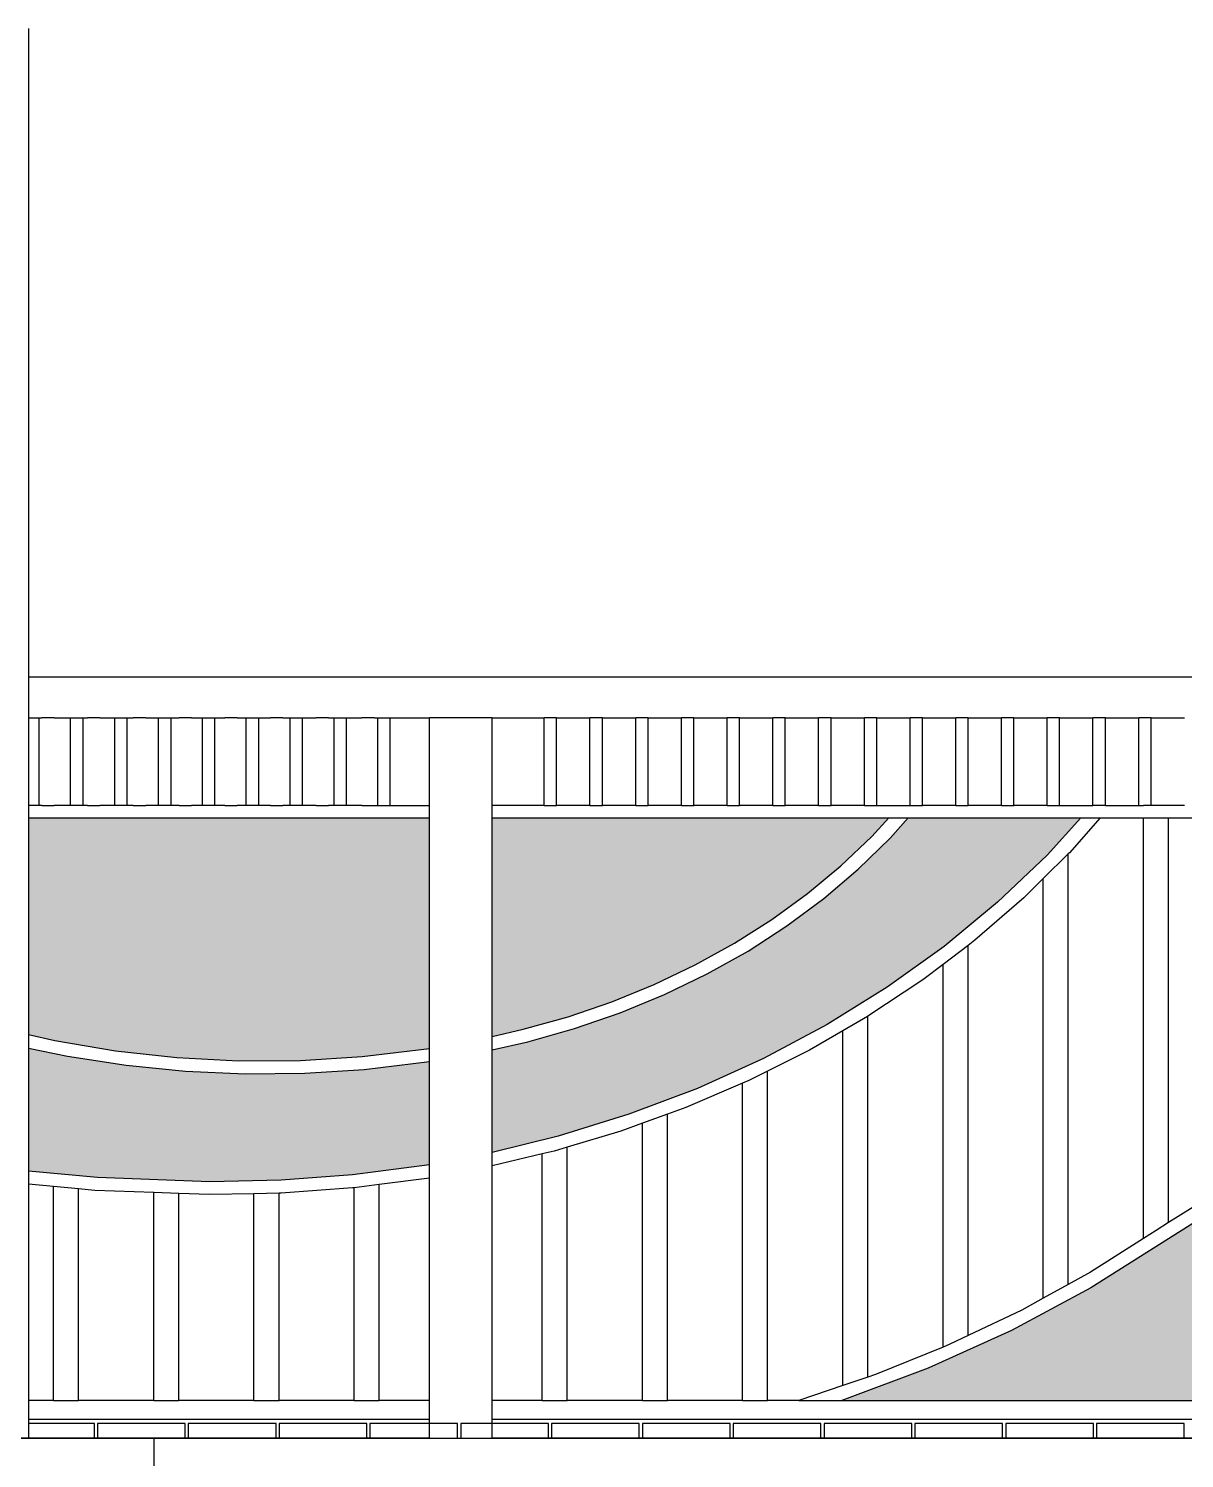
# Model space of a CAD drawing. Extents: x 396092 to 455492, y 17293 to 132793.
# Drawn here: x 430892 to 432737, y 59858 to 62141 of the extents above; entities that cross this region are included whole.
import ezdxf

# ---------------------------------------------------------------- set-up
doc = ezdxf.new("R2010")
doc.units = 0
doc.header["$LTSCALE"] = 1000
doc.header["$MEASUREMENT"] = 0
for name, color, linetype in [('MU', 34, 'Continuous'), ('W-FLOAT_BOWL浮筒', 253, 'Continuous'), ('W-STEEL_FRAME钢架', 3, 'Continuous'), ('W-WOOD_FLOOR木地板', 30, 'Continuous')]:
    doc.layers.add(name, color=color, linetype=linetype)
pattern_1 = [(0, (119873.977, 11692.743), (0, 32.99556), [19.05, -38.1]), (120, (119873.977, 11692.743), (-28.5749932, -16.49778), [19.05, -38.1]), (60, (119893.027, 11692.743), (-28.5749932, 16.49778), [19.05, -38.1])]

# ---------------------------------------------------------------- blocks, each defined once
blk = doc.blocks.new('*U4')
at = {"layer": 'W-WOOD_FLOOR木地板'}
blk.add_lwpolyline([(-70, -11.5), (70, -11.5), (70, 11.5), (-70, 11.5)], close=True, dxfattribs=at)

msp = doc.modelspace()

# ---------------------------------------------------------------- hatches: boundary and pattern name
h = msp.add_hatch()
h.set_pattern_fill('HEX', color=8, scale=20)
h.set_pattern_definition(pattern_1)
h.paths.add_polyline_path([(412171.5, 60207.3), (412071.2, 60260.5), (411976.6, 60302.8), (411878.6, 60339.4), (411777.6, 60369.9), (411674.3, 60394.4), (411593.9, 60408.4), (411512.6, 60417.8), (411430.6, 60422.5), (411348.5, 60422.6), (411266.6, 60418), (411185.2, 60408.8), (411104.8, 60395), (411025.7, 60376.6), (410944.2, 60352.3), (410865.2, 60323), (410789.1, 60288.7), (410716.4, 60249.8), (410527.2, 60130.7), (410400.4, 60062.6), (410267.7, 60002.6), (410130, 59951), (412161.7, 59951), (412171.5, 59951)])
h.paths.add_polyline_path([(414307.4, 60795), (414371.4, 60846.2), (414409.3, 60881), (412438.4, 60881), (412474.8, 60847.5), (412537.1, 60797.4), (412603.3, 60750.8), (412673, 60707.9), (412746, 60668.9), (412822, 60634), (412900.6, 60603.2), (412981.5, 60576.9), (413064.3, 60555), (413148.7, 60537.7), (413234.3, 60525), (413322.9, 60516.8), (413411.9, 60513.7), (413501, 60515.5), (413589.8, 60522.3), (413677.8, 60534.1), (413764.6, 60550.7), (413849.8, 60572.1), (413933.2, 60598.3), (414014.1, 60629.1), (414092.4, 60664.3), (414167.6, 60703.8), (414239.4, 60747.5)], flags=17)
h.paths.add_polyline_path([(414148.7, 60532), (414261.4, 60578.2), (414369.8, 60630.8), (414473.4, 60689.8), (414571.7, 60754.7), (414664, 60825.2), (414727.4, 60881), (414442.4, 60881), (414402.9, 60843.6), (414337.6, 60789.8), (414267.9, 60739.9), (414194.3, 60694), (414117.1, 60652.4), (414036.5, 60615.3), (413953.1, 60582.9), (413867.2, 60555.2), (413779.1, 60532.6), (413689.4, 60514.9), (413598.5, 60502.4), (413506.7, 60495.1), (413414.5, 60493), (413322.3, 60496.2), (413230.7, 60504.5), (413141.6, 60517.8), (413053.8, 60536), (412967.7, 60559), (412883.7, 60586.8), (412802.1, 60619.2), (412723.4, 60656.1), (412647.9, 60697.3), (412575.8, 60742.5), (412507.7, 60791.7), (412443.7, 60844.6), (412405.3, 60881), (412391.5, 60881), (412391.5, 60750.6), (412520.1, 60659.2), (412609.1, 60607.3), (412702.5, 60560.8), (412799.6, 60519.9), (412900, 60485), (413003.2, 60456), (413108.6, 60433.3), (413215.8, 60416.8), (413324.1, 60406.8), (413432.9, 60403.2), (413541.9, 60406), (413667, 60416.8), (413790.8, 60434.8), (413912.8, 60460.2), (414032.3, 60492.6)])
h.paths.add_polyline_path([(412542.5, 60022.1), (412465, 60088.5), (412391.5, 60142.7), (412391.5, 59951), (412613.7, 59951)])
h.paths.add_polyline_path([(414991.5, 60397.1), (414842.5, 60365.8), (414706.1, 60328.5), (414573.2, 60283.5), (414444.4, 60230.9), (414320.3, 60171.1), (414201.6, 60104.3), (414088.8, 60030.8), (413982.5, 59951), (414981.7, 59951), (414991.5, 59951)])
h.paths.add_polyline_path([(415731.5, 60338.6), (415686.3, 60354.8), (415613.8, 60376.1), (415539.8, 60393.4), (415464.6, 60406.7), (415388.5, 60415.8), (415311.8, 60420.8), (415234.9, 60421.6), (415158.1, 60418.3), (415091.5, 60411.7), (415091.5, 59951), (415731.5, 59951)])
h.paths.add_polyline_path([(416175, 60055.5), (416125.3, 60104), (416071.8, 60149.7), (416014.9, 60192.4), (415954.6, 60231.9), (415891.5, 60267.9), (415891.5, 59951), (416262.3, 59951), (416220.7, 60004.4)])
h.paths.add_polyline_path([(417691.5, 60881), (417681.7, 60881), (416132.7, 60881), (416175.4, 60840.7), (416244.1, 60784.3), (416317.5, 60732), (416395.1, 60684.1), (416476.5, 60640.7), (416561.4, 60602.1), (416649.4, 60568.5), (416739.9, 60540.1), (416832.7, 60516.9), (416927.2, 60499.1), (417022.9, 60486.8), (417119.4, 60480.1), (417216.3, 60478.9), (417313.1, 60483.3), (417407.2, 60492.9), (417500.3, 60507.9), (417591.9, 60528.1), (417691.5, 60556.1)])
h.paths.add_polyline_path([(416504.5, 60603.6), (416424.3, 60643.2), (416347.3, 60687), (416274.1, 60734.9), (416204.8, 60786.6), (416139.9, 60842.1), (416100, 60881), (415891.5, 60881), (415891.5, 60862.8), (415944.2, 60813.7), (416045.5, 60732.6), (416154, 60658), (416268.9, 60590.4), (416389.7, 60530.1), (416508.7, 60480.2), (416631.6, 60437.4), (416758, 60402), (416887.1, 60374), (417018.2, 60353.8), (417150.8, 60341.3), (417284.1, 60336.7), (417417.5, 60339.9), (417550.2, 60351), (417691.5, 60371.2), (417691.5, 60534), (417592.4, 60506.6), (417501.3, 60486.9), (417408.8, 60472.2), (417315.3, 60462.7), (417222.1, 60458.3), (417128.6, 60459), (417035.5, 60464.9), (416943, 60475.7), (416851.6, 60491.6), (416761.6, 60512.5), (416673.6, 60538.2), (416587.7, 60568.6)])
h.paths.add_polyline_path([(419067.5, 60178.4), (418980.9, 60224), (418890.8, 60264.6), (418797.6, 60300.1), (418701.7, 60330.3), (418603.5, 60355), (418503.5, 60374.2), (418402.1, 60387.7), (418299.9, 60395.5), (418197.3, 60397.6), (418094.7, 60393.9), (417992.7, 60384.4), (417901.5, 60370.7), (417901.5, 59951), (419370.5, 59951), (419302, 60014.1), (419228.4, 60073.2), (419150.1, 60128.1)])
h.paths.add_polyline_path([(419566.4, 60607.5), (419483.3, 60646), (419403.5, 60689), (419327.2, 60736.2), (419254.8, 60787.4), (419186.7, 60842.4), (419144.8, 60881), (418392.3, 60881), (418499, 60802.2), (418640.7, 60711.3), (418789.6, 60628.6), (418945, 60554.5), (419106.2, 60489.3), (419272.4, 60433.4), (419442.8, 60387), (419616.7, 60350.4), (419793.1, 60323.6), (419971.4, 60306.9), (420150.7, 60300.2), (420265, 60302.4), (420378.8, 60311), (420501.5, 60327.2), (420501.5, 60491.9), (420397.4, 60479.5), (420302.4, 60473.4), (420207.1, 60472.5), (420112, 60476.7), (420017.4, 60486), (419923.7, 60500.4), (419831.4, 60519.9), (419740.8, 60544.3), (419652.3, 60573.5)])
h.paths.add_polyline_path([(420501.5, 60881), (420491.7, 60881), (419178.4, 60881), (419223.1, 60841.1), (419295.1, 60785.3), (419371.6, 60733.7), (419452.3, 60686.6), (419536.7, 60644.2), (419624.4, 60606.7), (419715.1, 60574.4), (419808.2, 60547.2), (419903.4, 60525.5), (420000.2, 60509.2), (420098.1, 60498.5), (420196.7, 60493.3), (420295.5, 60493.9), (420394, 60500), (420501.5, 60512.9)])
h.paths.add_polyline_path([(421207.6, 60851.4), (421234.9, 60881), (420601.5, 60881), (420601.5, 60532), (420651.2, 60543.5), (420722.7, 60563.5), (420792.5, 60587.4), (420860.2, 60615), (420925.5, 60646.2), (420988.2, 60680.9), (421048, 60718.9), (421104.7, 60760.2), (421158, 60804.4)])
h.paths.add_polyline_path([(421323.4, 60675.8), (421408.5, 60746.2), (421487.3, 60821.3), (421541.4, 60881), (421265.9, 60881), (421236.9, 60848.6), (421185.8, 60798.9), (421130.8, 60752.2), (421072.1, 60708.6), (421010, 60668.4), (420944.7, 60631.8), (420876.6, 60598.9), (420806, 60569.8), (420733.2, 60544.7), (420658.5, 60523.7), (420601.5, 60510.7), (420601.5, 60346.9), (420707.2, 60372.8), (420819.9, 60407.8), (420929.3, 60449.2), (421034.9, 60497), (421136.1, 60550.9), (421232.4, 60610.6)])
h.paths.add_polyline_path([(423201.5, 60207.3), (423101.2, 60260.5), (423006.6, 60302.8), (422908.6, 60339.4), (422807.6, 60369.9), (422704.3, 60394.4), (422623.9, 60408.4), (422542.6, 60417.8), (422460.6, 60422.5), (422378.5, 60422.6), (422296.6, 60418), (422215.2, 60408.8), (422134.8, 60395), (422055.7, 60376.6), (421974.2, 60352.3), (421895.2, 60323), (421819.1, 60288.7), (421746.4, 60249.8), (421557.2, 60130.7), (421430.4, 60062.6), (421297.7, 60002.6), (421160, 59951), (423191.7, 59951), (423201.5, 59951)])
h.paths.add_polyline_path([(423753.4, 60656.1), (423677.9, 60697.3), (423605.8, 60742.5), (423537.7, 60791.7), (423473.7, 60844.6), (423435.3, 60881), (423421.5, 60881), (423421.5, 60750.6), (423550.1, 60659.2), (423639.1, 60607.3), (423732.5, 60560.8), (423829.6, 60519.9), (423930, 60485), (424033.2, 60456), (424138.6, 60433.3), (424245.8, 60416.8), (424354.1, 60406.8), (424462.9, 60403.2), (424571.9, 60406), (424697, 60416.8), (424820.8, 60434.8), (424942.8, 60460.2), (425062.3, 60492.6), (425178.7, 60532), (425291.4, 60578.2), (425399.8, 60630.8), (425503.4, 60689.8), (425601.7, 60754.7), (425694, 60825.2), (425757.4, 60881), (425472.4, 60881), (425432.9, 60843.6), (425367.6, 60789.8), (425297.9, 60739.9), (425224.3, 60694), (425147.1, 60652.4), (425066.5, 60615.3), (424983.1, 60582.9), (424897.2, 60555.2), (424809.1, 60532.6), (424719.4, 60514.9), (424628.5, 60502.4), (424536.7, 60495.1), (424444.5, 60493), (424352.3, 60496.2), (424260.7, 60504.5), (424171.6, 60517.8), (424083.8, 60536), (423997.7, 60559), (423913.7, 60586.8), (423832.1, 60619.2)])
h.paths.add_polyline_path([(425337.4, 60795), (425401.4, 60846.2), (425439.3, 60881), (423468.4, 60881), (423504.8, 60847.5), (423567.1, 60797.4), (423633.3, 60750.8), (423703, 60707.9), (423776, 60668.9), (423852, 60634), (423930.6, 60603.2), (424011.5, 60576.9), (424094.3, 60555), (424178.7, 60537.7), (424264.3, 60525), (424352.9, 60516.8), (424441.9, 60513.7), (424531, 60515.5), (424619.8, 60522.3), (424707.8, 60534.1), (424794.6, 60550.7), (424879.8, 60572.1), (424963.2, 60598.3), (425044.1, 60629.1), (425122.4, 60664.3), (425197.6, 60703.8), (425269.4, 60747.5)], flags=17)
h.paths.add_polyline_path([(423572.5, 60022.1), (423495, 60088.5), (423421.5, 60142.7), (423421.5, 59951), (423643.7, 59951)])
h.paths.add_polyline_path([(426021.5, 60397.1), (425872.5, 60365.8), (425736.1, 60328.5), (425603.2, 60283.5), (425474.4, 60230.9), (425350.3, 60171.1), (425231.6, 60104.3), (425118.8, 60030.8), (425012.5, 59951), (426011.7, 59951), (426021.5, 59951)])
h.paths.add_polyline_path([(427044.9, 60192.4), (426984.6, 60231.9), (426921.4, 60268), (426855.4, 60300.6), (426786.9, 60329.6), (426716.3, 60354.8), (426643.8, 60376.1), (426569.8, 60393.4), (426494.6, 60406.7), (426418.5, 60415.8), (426341.8, 60420.8), (426264.9, 60421.6), (426188.1, 60418.3), (426121.5, 60411.7), (426121.5, 59951), (427292.3, 59951), (427250.7, 60004.4), (427205, 60055.5), (427155.3, 60104), (427101.8, 60149.7)])
h.paths.add_polyline_path([(428721.5, 60881), (428711.7, 60881), (427162.7, 60881), (427205.4, 60840.7), (427274.1, 60784.3), (427347.5, 60732), (427425.1, 60684.1), (427506.5, 60640.7), (427591.4, 60602.1), (427679.4, 60568.5), (427769.9, 60540.1), (427862.7, 60516.9), (427957.2, 60499.1), (428052.9, 60486.8), (428149.4, 60480.1), (428246.3, 60478.9), (428343.1, 60483.3), (428437.2, 60492.9), (428530.3, 60507.9), (428621.9, 60528.1), (428721.5, 60556.1)])
h.paths.add_polyline_path([(428721.5, 60534), (428622.4, 60506.6), (428531.3, 60486.9), (428438.8, 60472.2), (428345.3, 60462.7), (428252.1, 60458.3), (428158.6, 60459), (428065.5, 60464.9), (427973, 60475.7), (427881.6, 60491.6), (427791.6, 60512.5), (427703.6, 60538.2), (427617.7, 60568.6), (427534.5, 60603.6), (427454.3, 60643.2), (427377.3, 60687), (427304.1, 60734.9), (427234.8, 60786.6), (427169.9, 60842.1), (427130, 60881), (426902, 60881), (426974.2, 60813.7), (427075.5, 60732.6), (427184, 60658), (427298.9, 60590.4), (427419.7, 60530.1), (427538.7, 60480.2), (427661.6, 60437.4), (427788, 60402), (427917.1, 60374), (428048.2, 60353.8), (428180.8, 60341.3), (428314.1, 60336.7), (428447.5, 60339.9), (428580.2, 60351), (428721.5, 60371.2)])
h.paths.add_polyline_path([(429920.8, 60264.6), (429827.6, 60300.1), (429731.7, 60330.3), (429633.5, 60355), (429533.5, 60374.2), (429432.1, 60387.7), (429329.9, 60395.5), (429227.3, 60397.6), (429124.7, 60393.9), (429022.7, 60384.4), (428931.5, 60370.7), (428931.5, 59951), (430400.5, 59951), (430332, 60014.1), (430258.4, 60073.2), (430180.1, 60128.1), (430097.5, 60178.4), (430010.9, 60224)])
h.paths.add_polyline_path([(430433.5, 60689), (430357.2, 60736.2), (430284.8, 60787.4), (430216.7, 60842.4), (430174.8, 60881), (429422.3, 60881), (429529, 60802.2), (429670.7, 60711.3), (429819.6, 60628.6), (429975, 60554.5), (430136.2, 60489.3), (430302.4, 60433.4), (430472.8, 60387), (430646.7, 60350.4), (430731.5, 60337.5), (430731.5, 60557.3), (430682.3, 60573.5), (430596.4, 60607.5), (430513.3, 60646)])
h.paths.add_polyline_path([(430731.5, 60881), (430208.4, 60881), (430253.1, 60841.1), (430325.1, 60785.3), (430401.6, 60733.7), (430482.3, 60686.6), (430566.7, 60644.2), (430654.4, 60606.7), (430731.5, 60579.2)], flags=16)
h.paths.add_polyline_path([(431531.5, 60881), (431521.7, 60881), (430891.5, 60881), (430891.5, 60535), (430933.4, 60525.5), (431030.2, 60509.2), (431128.1, 60498.5), (431226.7, 60493.3), (431325.5, 60493.9), (431424, 60500), (431531.5, 60512.9)])
h.paths.add_polyline_path([(431531.5, 60491.9), (431427.4, 60479.5), (431332.4, 60473.4), (431237.1, 60472.5), (431142, 60476.7), (431047.4, 60486), (430953.7, 60500.4), (430891.5, 60513.5), (430891.5, 60317.2), (431001.4, 60306.9), (431180.7, 60300.2), (431295, 60302.4), (431408.8, 60311), (431531.5, 60327.2)])
h.paths.add_polyline_path([(432134.7, 60760.2), (432188, 60804.4), (432237.6, 60851.4), (432264.9, 60881), (431631.5, 60881), (431631.5, 60532), (431681.2, 60543.5), (431752.7, 60563.5), (431822.5, 60587.4), (431890.2, 60615), (431955.5, 60646.2), (432018.2, 60680.9), (432078, 60718.9)])
h = msp.add_hatch()
h.set_pattern_fill('HEX', color=8, scale=20)
h.set_pattern_definition(pattern_1)
h.paths.add_polyline_path([(432353.4, 60675.8), (432438.5, 60746.2), (432517.3, 60821.3), (432571.4, 60881), (432295.9, 60881), (432266.9, 60848.6), (432215.8, 60798.9), (432160.8, 60752.2), (432102.1, 60708.6), (432040, 60668.4), (431974.7, 60631.8), (431906.6, 60598.9), (431836, 60569.8), (431763.2, 60544.7), (431688.5, 60523.7), (431631.5, 60510.7), (431631.5, 60346.9), (431737.2, 60372.8), (431849.9, 60407.8), (431959.3, 60449.2), (432064.9, 60497), (432166.1, 60550.9), (432262.4, 60610.6)])
h.paths.add_polyline_path([(434231.5, 60207.3), (434131.2, 60260.5), (434036.6, 60302.8), (433938.6, 60339.4), (433837.6, 60369.9), (433734.3, 60394.4), (433653.9, 60408.4), (433572.6, 60417.8), (433490.6, 60422.5), (433408.5, 60422.6), (433326.6, 60418), (433245.2, 60408.8), (433164.8, 60395), (433085.7, 60376.6), (433004.2, 60352.3), (432925.2, 60323), (432849.1, 60288.7), (432776.4, 60249.8), (432587.2, 60130.7), (432460.4, 60062.6), (432327.7, 60002.6), (432190, 59951), (434221.7, 59951), (434231.5, 59951)])
h.paths.add_polyline_path([(434602.5, 60022.1), (434525, 60088.5), (434451.5, 60142.7), (434451.5, 59951), (434673.7, 59951)])
h.paths.add_polyline_path([(436299.4, 60747.5), (436367.4, 60795), (436431.4, 60846.2), (436469.3, 60881), (434498.4, 60881), (434534.8, 60847.5), (434597.1, 60797.4), (434663.3, 60750.8), (434733, 60707.9), (434806, 60668.9), (434882, 60634), (434960.6, 60603.2), (435041.5, 60576.9), (435124.3, 60555), (435208.7, 60537.7), (435294.3, 60525), (435382.9, 60516.8), (435471.9, 60513.7), (435561, 60515.5), (435649.8, 60522.3), (435737.8, 60534.1), (435824.6, 60550.7), (435909.8, 60572.1), (435993.2, 60598.3), (436074.1, 60629.1), (436152.4, 60664.3), (436227.6, 60703.8)], flags=17)
h.paths.add_polyline_path([(434943.7, 60586.8), (434862.1, 60619.2), (434783.4, 60656.1), (434707.9, 60697.3), (434635.8, 60742.5), (434567.7, 60791.7), (434503.7, 60844.6), (434465.3, 60881), (434451.5, 60881), (434451.5, 60750.6), (434580.1, 60659.2), (434669.1, 60607.3), (434762.5, 60560.8), (434859.6, 60519.9), (434960, 60485), (435063.2, 60456), (435168.6, 60433.3), (435275.8, 60416.8), (435384.1, 60406.8), (435492.9, 60403.2), (435601.9, 60406), (435727, 60416.8), (435850.8, 60434.8), (435972.8, 60460.2), (436092.3, 60492.6), (436208.7, 60532), (436321.4, 60578.2), (436429.8, 60630.8), (436533.4, 60689.8), (436631.7, 60754.7), (436724, 60825.2), (436787.4, 60881), (436502.4, 60881), (436462.9, 60843.6), (436397.6, 60789.8), (436327.9, 60739.9), (436254.3, 60694), (436177.1, 60652.4), (436096.5, 60615.3), (436013.1, 60582.9), (435927.2, 60555.2), (435839.1, 60532.6), (435749.4, 60514.9), (435658.5, 60502.4), (435566.7, 60495.1), (435474.5, 60493), (435382.3, 60496.2), (435290.7, 60504.5), (435201.6, 60517.8), (435113.8, 60536), (435027.7, 60559)])
h.paths.add_polyline_path([(437051.5, 60397.1), (436902.5, 60365.8), (436766.1, 60328.5), (436633.2, 60283.5), (436504.4, 60230.9), (436380.3, 60171.1), (436261.6, 60104.3), (436148.8, 60030.8), (436042.5, 59951), (437041.7, 59951), (437051.5, 59951)])
h.paths.add_polyline_path([(438074.9, 60192.4), (438014.6, 60231.9), (437951.4, 60268), (437885.4, 60300.6), (437816.9, 60329.6), (437746.3, 60354.8), (437673.8, 60376.1), (437599.8, 60393.4), (437524.6, 60406.7), (437448.5, 60415.8), (437371.8, 60420.8), (437294.9, 60421.6), (437218.1, 60418.3), (437151.5, 60411.7), (437151.5, 59951), (438231.5, 59951), (438231.5, 60058.9), (438185.3, 60104), (438131.8, 60149.7)])
h.paths.add_polyline_path([(438231.5, 60815), (438199.9, 60842.1), (438160, 60881), (437932, 60881), (438004.2, 60813.7), (438105.5, 60732.6), (438214, 60658), (438231.5, 60647.7)])
h.paths.add_polyline_path([(438231.5, 60881), (438192.7, 60881), (438231.5, 60844.3)], flags=16)
h.paths.add_polyline_path([(439088.1, 60881), (438391.5, 60881), (438391.5, 60723.4), (438455.1, 60684.1), (438536.5, 60640.7), (438621.4, 60602.1), (438709.4, 60568.5), (438799.9, 60540.1), (438892.7, 60516.9), (438987.2, 60499.1), (439082.9, 60486.8), (439150, 60482.1)])
h.paths.add_polyline_path([(439153.3, 60461.3), (439095.5, 60464.9), (439003, 60475.7), (438911.6, 60491.6), (438821.6, 60512.5), (438733.6, 60538.2), (438647.7, 60568.6), (438564.5, 60603.6), (438484.3, 60643.2), (438407.3, 60687), (438391.5, 60697.3), (438391.5, 60559.1), (438449.7, 60530.1), (438568.7, 60480.2), (438691.6, 60437.4), (438818, 60402), (438947.1, 60374), (439078.2, 60353.8), (439171.3, 60345)])

# ---------------------------------------------------------------- linework, layer by layer
msp.add_line((430891.5, 62141.1), (430891.5, 59891))
msp.add_lwpolyline([(430531.5, 59891), (431091.5, 59891), (431091.5, 59826), (430531.5, 59826)], close=True)
at = {"layer": 'MU', "color": 37}
for p, q in [((430891.5, 61106.4), (434331.5, 61106.4)), ((430891.5, 61041), (430912.7, 61041)), ((430908.5, 60901), (430908.5, 61041)), ((430932.5, 61041), (430912.7, 61041)), ((430932.5, 61041), (430985.7, 61041)), ((430958.7, 60901), (430958.7, 61041)), ((430978.5, 60901), (430978.5, 61041)), ((431005.5, 61041), (430985.7, 61041)), ((431005.5, 61041), (431058.7, 61041)), ((431029.1, 60901), (431029.1, 61041)), ((431048.9, 60901), (431048.9, 61041)), ((431078.5, 61041), (431058.7, 61041)), ((431078.5, 61041), (431131.7, 61041)), ((431099.1, 60901), (431099.1, 61041)), ((431118.9, 60901), (431118.9, 61041)), ((431151.5, 61041), (431131.7, 61041)), ((431151.5, 61041), (431204.7, 61041)), ((431169.1, 60901), (431169.1, 61041)), ((431188.9, 60901), (431188.9, 61041)), ((431224.5, 61041), (431204.7, 61041)), ((431224.5, 61041), (431277.7, 61041)), ((431239.1, 60901), (431239.1, 61041)), ((431258.9, 60901), (431258.9, 61041)), ((431297.5, 61041), (431277.7, 61041)), ((431297.5, 61041), (431350.7, 61041)), ((431309.1, 60901), (431309.1, 61041)), ((431328.9, 60901), (431328.9, 61041)), ((431370.5, 61041), (431350.7, 61041)), ((431370.5, 61041), (431423.7, 61041)), ((431379.1, 60901), (431379.1, 61041)), ((431398.9, 60901), (431398.9, 61041)), ((431443.5, 61041), (431423.7, 61041)), ((431443.5, 61041), (431531.5, 61041)), ((431449.1, 60901), (431449.1, 61041)), ((431468.9, 60901), (431468.9, 61041)), ((431631.5, 61041), (431531.5, 61041)), ((431531.5, 60901), (431531.5, 61041)), ((431631.5, 60901), (431631.5, 61041)), ((431631.5, 61041), (431714.7, 61041)), ((431734.5, 61041), (431714.7, 61041)), ((431714.7, 60901), (431714.7, 61041)), ((431734.5, 60901), (431734.5, 61041)), ((431734.5, 61041), (431787.7, 61041)), ((431807.5, 61041), (431787.7, 61041)), ((431787.7, 60901), (431787.7, 61041)), ((431807.5, 60901), (431807.5, 61041)), ((431807.5, 61041), (431860.7, 61041)), ((431880.5, 61041), (431860.7, 61041)), ((431860.7, 60901), (431860.7, 61041)), ((431880.5, 60901), (431880.5, 61041)), ((431880.5, 61041), (431933.7, 61041)), ((431953.5, 61041), (431933.7, 61041)), ((431933.7, 60901), (431933.7, 61041)), ((431953.5, 60901), (431953.5, 61041)), ((431953.5, 61041), (432006.7, 61041)), ((432026.5, 61041), (432006.7, 61041)), ((432006.7, 60901), (432006.7, 61041)), ((432026.5, 60901), (432026.5, 61041)), ((432026.5, 61041), (432079.7, 61041)), ((432099.5, 61041), (432079.7, 61041)), ((432079.7, 60901), (432079.7, 61041)), ((432099.5, 60901), (432099.5, 61041)), ((432099.5, 61041), (432152.7, 61041)), ((432172.5, 61041), (432152.7, 61041)), ((432152.7, 60901), (432152.7, 61041)), ((432172.5, 60901), (432172.5, 61041)), ((432172.5, 61041), (432225.7, 61041)), ((432245.5, 61041), (432225.7, 61041)), ((432225.7, 60901), (432225.7, 61041)), ((432245.5, 60901), (432245.5, 61041)), ((432245.5, 61041), (432298.7, 61041)), ((432318.5, 61041), (432298.7, 61041)), ((432298.7, 60901), (432298.7, 61041)), ((432318.5, 60901), (432318.5, 61041)), ((432318.5, 61041), (432371.7, 61041)), ((432391.5, 61041), (432371.7, 61041)), ((432371.7, 60901), (432371.7, 61041)), ((432391.5, 60901), (432391.5, 61041)), ((432391.5, 61041), (432444.7, 61041)), ((432464.5, 61041), (432444.7, 61041)), ((432444.7, 60901), (432444.7, 61041)), ((432464.5, 60901), (432464.5, 61041)), ((432464.5, 61041), (432517.7, 61041)), ((432537.5, 61041), (432517.7, 61041)), ((432517.7, 60901), (432517.7, 61041)), ((432537.5, 60901), (432537.5, 61041)), ((432537.5, 61041), (432590.7, 61041)), ((432610.5, 61041), (432590.7, 61041)), ((432590.7, 60901), (432590.7, 61041)), ((432610.5, 60901), (432610.5, 61041)), ((432610.5, 61041), (432663.7, 61041)), ((432683.5, 61041), (432663.7, 61041)), ((432663.7, 60901), (432663.7, 61041)), ((432683.5, 60901), (432683.5, 61041)), ((432683.5, 61041), (432736.7, 61041)), ((430912.7, 60901), (430891.5, 60901)), ((430912.7, 60901), (430932.5, 60901)), ((430985.7, 60901), (430932.5, 60901)), ((430985.7, 60901), (431005.5, 60901)), ((431058.7, 60901), (431005.5, 60901)), ((431058.7, 60901), (431078.5, 60901)), ((431131.7, 60901), (431078.5, 60901)), ((431131.7, 60901), (431151.5, 60901)), ((431204.7, 60901), (431151.5, 60901)), ((431204.7, 60901), (431224.5, 60901)), ((431277.7, 60901), (431224.5, 60901)), ((431277.7, 60901), (431297.5, 60901)), ((431350.7, 60901), (431297.5, 60901)), ((431350.7, 60901), (431370.5, 60901)), ((431423.7, 60901), (431370.5, 60901)), ((431423.7, 60901), (431443.5, 60901)), ((431443.5, 60901), (431531.5, 60901)), ((431531.5, 60881), (431531.5, 60901)), ((431714.7, 60901), (431631.5, 60901)), ((431631.5, 60881), (431631.5, 60901)), ((431714.7, 60901), (431734.5, 60901)), ((431787.7, 60901), (431734.5, 60901)), ((431787.7, 60901), (431807.5, 60901)), ((431860.7, 60901), (431807.5, 60901)), ((431860.7, 60901), (431880.5, 60901)), ((431933.7, 60901), (431880.5, 60901)), ((431933.7, 60901), (431953.5, 60901)), ((432006.7, 60901), (431953.5, 60901)), ((432006.7, 60901), (432026.5, 60901)), ((432079.7, 60901), (432026.5, 60901)), ((432079.7, 60901), (432099.5, 60901)), ((432152.7, 60901), (432099.5, 60901)), ((432152.7, 60901), (432172.5, 60901)), ((432225.7, 60901), (432172.5, 60901)), ((432225.7, 60901), (432245.5, 60901)), ((432245.5, 60901), (432298.7, 60901)), ((432298.7, 60901), (432318.5, 60901)), ((432371.7, 60901), (432318.5, 60901)), ((432371.7, 60901), (432391.5, 60901)), ((432444.7, 60901), (432391.5, 60901)), ((432444.7, 60901), (432464.5, 60901)), ((432517.7, 60901), (432464.5, 60901)), ((432517.7, 60901), (432537.5, 60901)), ((432537.5, 60901), (432590.7, 60901)), ((432610.5, 60901), (432590.7, 60901)), ((432610.5, 60901), (432663.7, 60901)), ((432663.7, 60901), (432671.3, 60901)), ((432683.5, 60901), (432671.3, 60901)), ((432711.3, 60901), (432683.5, 60901)), ((432736.7, 60901), (432711.3, 60901)), ((430891.5, 60881), (431521.7, 60881)), ((431521.7, 60881), (431531.5, 60881)), ((431531.5, 59951), (431531.5, 60881)), ((431631.5, 60881), (432264.9, 60881)), ((431631.5, 60532), (431631.5, 60881)), ((432237.6, 60851.4), (432264.9, 60881)), ((432264.9, 60881), (432295.9, 60881)), ((432266.9, 60848.6), (432295.9, 60881)), ((432295.9, 60881), (432571.4, 60881)), ((432571.4, 60881), (432517.3, 60821.3)), ((432602.2, 60881), (432553.1, 60825.4)), ((432571.4, 60881), (432602.2, 60881)), ((432602.2, 60881), (432671.3, 60881)), ((432671.3, 60209.5), (432671.3, 60881)), ((432671.3, 60881), (432711.3, 60881)), ((432711.3, 60234.8), (432711.3, 60881)), ((432711.3, 60881), (432831.3, 60881)), ((432188, 60804.4), (432237.6, 60851.4)), ((432215.8, 60798.9), (432266.9, 60848.6)), ((432517.3, 60821.3), (432438.5, 60746.2)), ((432551.3, 60823.6), (432511.3, 60784)), ((432553.1, 60825.4), (432551.3, 60823.6)), ((432551.3, 60136.2), (432551.3, 60823.6)), ((432134.7, 60760.2), (432188, 60804.4)), ((432160.8, 60752.2), (432215.8, 60798.9)), ((432511.3, 60784), (432480.5, 60753.6)), ((432511.3, 60114.1), (432511.3, 60784)), ((432078, 60718.9), (432134.7, 60760.2)), ((432102.1, 60708.6), (432160.8, 60752.2)), ((432438.5, 60746.2), (432353.4, 60675.8)), ((432480.5, 60753.6), (432402.3, 60685.9)), ((432018.2, 60680.9), (432078, 60718.9)), ((432040, 60668.4), (432102.1, 60708.6)), ((431955.5, 60646.2), (432018.2, 60680.9)), ((432353.4, 60675.8), (432262.4, 60610.6)), ((432391.3, 60677.5), (432351.3, 60647.2)), ((432402.3, 60685.9), (432391.3, 60677.5)), ((432391.3, 60054.4), (432391.3, 60677.5)), ((431974.7, 60631.8), (432040, 60668.4)), ((431890.2, 60615), (431955.5, 60646.2)), ((431906.6, 60598.9), (431974.7, 60631.8)), ((432351.3, 60647.2), (432318.9, 60622.6)), ((432351.3, 60036.1), (432351.3, 60647.2)), ((431822.5, 60587.4), (431890.2, 60615)), ((432262.4, 60610.6), (432166.1, 60550.9)), ((432318.9, 60622.6), (432231.3, 60564.4)), ((431752.7, 60563.5), (431822.5, 60587.4)), ((431836, 60569.8), (431906.6, 60598.9)), ((431681.2, 60543.5), (431752.7, 60563.5)), ((431763.2, 60544.7), (431836, 60569.8)), ((432230.7, 60564), (432191.3, 60541.2)), ((432231.3, 60564.4), (432230.7, 60564)), ((432231.3, 59988.3), (432231.3, 60564.4)), ((431631.5, 60532), (431681.2, 60543.5)), ((431688.5, 60523.7), (431763.2, 60544.7)), ((432166.1, 60550.9), (432064.9, 60497)), ((432191.3, 60541.2), (432137.9, 60510.3)), ((432191.3, 59974.7), (432191.3, 60541.2)), ((430891.5, 60535), (430933.4, 60525.5)), ((430891.5, 60513.5), (430953.7, 60500.4)), ((430933.4, 60525.5), (431030.2, 60509.2)), ((431424, 60500), (431531.5, 60512.9)), ((431631.5, 60510.7), (431631.5, 60532)), ((431631.5, 60510.7), (431688.5, 60523.7)), ((430953.7, 60500.4), (431047.4, 60486)), ((431030.2, 60509.2), (431128.1, 60498.5)), ((431128.1, 60498.5), (431226.7, 60493.3)), ((431226.7, 60493.3), (431325.5, 60493.9)), ((431325.5, 60493.9), (431424, 60500)), ((431427.4, 60479.5), (431531.5, 60491.9)), ((431631.5, 60346.9), (431631.5, 60510.7)), ((432064.9, 60497), (431959.3, 60449.2)), ((432137.9, 60510.3), (432071.3, 60476.9)), ((431047.4, 60486), (431142, 60476.7)), ((431142, 60476.7), (431237.1, 60472.5)), ((431237.1, 60472.5), (431332.4, 60473.4)), ((431332.4, 60473.4), (431427.4, 60479.5)), ((432071.3, 60476.9), (432041.1, 60461.8)), ((432071.3, 59951), (432071.3, 60476.9)), ((431959.3, 60449.2), (431849.9, 60407.8)), ((432031.3, 60457.6), (431940.7, 60418.7)), ((432041.1, 60461.8), (432031.3, 60457.6)), ((432031.3, 59951), (432031.3, 60457.6)), ((431849.9, 60407.8), (431737.2, 60372.8)), ((431911.3, 60408), (431871.3, 60393.5)), ((431940.7, 60418.7), (431911.3, 60408)), ((431911.3, 59951), (431911.3, 60408)), ((431837, 60381.1), (431751.3, 60355.4)), ((431871.3, 60393.5), (431837, 60381.1)), ((431871.3, 59951), (431871.3, 60393.5)), ((431737.2, 60372.8), (431631.5, 60346.9)), ((431751.3, 60355.4), (431730.5, 60349.2)), ((431751.3, 59951), (431751.3, 60355.4)), ((431631.5, 60325.6), (431631.5, 60346.9)), ((431711.3, 60344.6), (431631.5, 60325.6)), ((431730.5, 60349.2), (431711.3, 60344.6)), ((431711.3, 59951), (431711.3, 60344.6)), ((431001.4, 60306.9), (430891.5, 60317.2)), ((431408.8, 60311), (431295, 60302.4)), ((431531.5, 60327.2), (431408.8, 60311)), ((431631.5, 59951), (431631.5, 60325.6)), ((430931.3, 60292.7), (430891.5, 60296.5)), ((430971.3, 60288.9), (430931.3, 60292.7)), ((430931.3, 59951), (430931.3, 60292.7)), ((430971.3, 59951), (430971.3, 60288.9)), ((430997.1, 60286.4), (430971.3, 60288.9)), ((431091.3, 60282.9), (430997.1, 60286.4)), ((431180.7, 60300.2), (431001.4, 60306.9)), ((431295, 60302.4), (431180.7, 60300.2)), ((431408.7, 60290.2), (431294.8, 60281.7)), ((431411.3, 60290.5), (431408.7, 60290.2)), ((431451.3, 60295.7), (431411.3, 60290.5)), ((431411.3, 59951), (431411.3, 60290.5)), ((431531.5, 60306.1), (431451.3, 60295.7)), ((431451.3, 59951), (431451.3, 60295.7)), ((431131.3, 60281.4), (431091.3, 60282.9)), ((431091.3, 59951), (431091.3, 60282.9)), ((431131.3, 59951), (431131.3, 60281.4)), ((431180.4, 60279.6), (431131.3, 60281.4)), ((431251.3, 60280.9), (431180.4, 60279.6)), ((431291.3, 60281.7), (431251.3, 60280.9)), ((431251.3, 59951), (431251.3, 60280.9)), ((431291.3, 59951), (431291.3, 60281.7)), ((431294.8, 60281.7), (431291.3, 60281.7)), ((432762, 60266.7), (432711.3, 60234.8)), ((432776.4, 60249.8), (432587.2, 60130.7)), ((432691.6, 60222.4), (432671.3, 60209.5)), ((432711.3, 60234.8), (432691.6, 60222.4)), ((432671.3, 60209.5), (432586.8, 60155.8)), ((432586.8, 60155.8), (432551.3, 60136.2)), ((432587.2, 60130.7), (432460.4, 60062.6)), ((432551.3, 60136.2), (432511.3, 60114.1)), ((432511.3, 60114.1), (432476.9, 60095.1)), ((432476.9, 60095.1), (432391.3, 60054.4)), ((432460.4, 60062.6), (432327.7, 60002.6)), ((432351.3, 60036.1), (432243.6, 59992.5)), ((432362.3, 60040.6), (432351.3, 60036.1)), ((432391.3, 60054.4), (432362.3, 60040.6)), ((432327.7, 60002.6), (432190, 59951)), ((432231.3, 59988.3), (432191.3, 59974.7)), ((432243.6, 59992.5), (432231.3, 59988.3)), ((432191.3, 59974.7), (432121.3, 59951)), ((430931.3, 59951), (430891.5, 59951)), ((430931.3, 59951), (430971.3, 59951)), ((431091.3, 59951), (430971.3, 59951)), ((431091.3, 59951), (431131.3, 59951)), ((431251.3, 59951), (431131.3, 59951)), ((431251.3, 59951), (431291.3, 59951)), ((431411.3, 59951), (431291.3, 59951)), ((431411.3, 59951), (431451.3, 59951)), ((431531.5, 59951), (431451.3, 59951)), ((431531.5, 59921), (431531.5, 59951)), ((431711.3, 59951), (431631.5, 59951)), ((431631.5, 59921), (431631.5, 59951)), ((431711.3, 59951), (431751.3, 59951)), ((431871.3, 59951), (431751.3, 59951)), ((431871.3, 59951), (431911.3, 59951)), ((432031.3, 59951), (431911.3, 59951)), ((432031.3, 59951), (432071.3, 59951)), ((432121.3, 59951), (432071.3, 59951)), ((432121.3, 59951), (432190, 59951)), ((432190, 59951), (434221.7, 59951)), ((430891.5, 59921), (431531.5, 59921)), ((431531.5, 59891), (431531.5, 59921)), ((431631.5, 59891), (431631.5, 59921)), ((431631.5, 59921), (434231.5, 59921)), ((431531.5, 59891), (428931.5, 59891)), ((431531.5, 59891), (431631.5, 59891)), ((434231.5, 59891), (431631.5, 59891))]:
    msp.add_line(p, q, dxfattribs=at)
at = {"layer": 'W-STEEL_FRAME钢架', "elevation": 3000}
msp.add_lwpolyline([(415731.5, 59791), (406061.5, 59791), (406061.5, 59891), (440561.5, 59891), (440561.5, 59791), (438391.5, 59791)], dxfattribs=at)
at = {"layer": 'W-WOOD_FLOOR木地板', "elevation": 3000}
msp.add_lwpolyline([(430891.5, 59891), (430996.5, 59891), (430996.5, 59914), (430891.5, 59914)], dxfattribs=at)

# ---------------------------------------------------------------- block references
at = {"layer": 'W-FLOAT_BOWL浮筒', "color": 0, "linetype": 'ByBlock', "lineweight": -2, "transparency": 16777216}
for p in [(431071.5, 59902.5, 3000), (431216.5, 59902.5, 3000), (431361.5, 59902.5, 3000), (431506.5, 59902.5, 3000), (431651.5, 59902.5, 3000), (431796.5, 59902.5, 3000), (431941.5, 59902.5, 3000), (432086.5, 59902.5, 3000), (432231.5, 59902.5, 3000), (432376.5, 59902.5, 3000), (432521.5, 59902.5, 3000), (432666.5, 59902.5, 3000)]:
    msp.add_blockref('*U4', p, dxfattribs=at)

doc.saveas('drawing.dxf')
